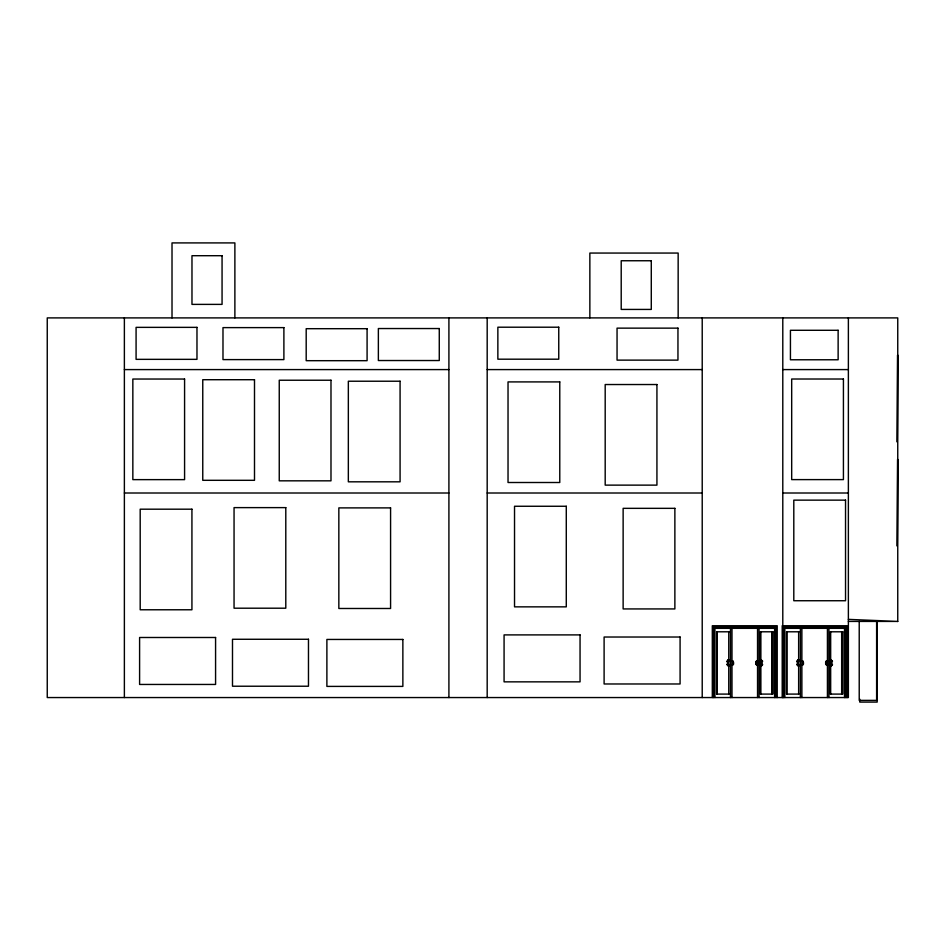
<?xml version="1.0" encoding="UTF-8"?>
<svg xmlns="http://www.w3.org/2000/svg" width="945" height="945" viewBox="0 0 945 945"><rect width="100%" height="100%" fill="white"/><g stroke="black" fill="none" stroke-linecap="round" stroke-linejoin="round"><path stroke-width="1.42" d="M759.91 665.103C762.709 669.781 763.217 656.362 759.851 660.768M829.793 665.103C833.006 669.686 832.462 656.22 829.852 660.768M859.218 621.42L859.218 700.375L876.617 700.375L876.617 621.42M859.773 699.158L859.773 702.088L877.184 702.088L877.184 621.42M732.942 664.678L731.855 665.103M802.825 664.678L801.75 665.103M799.624 660.72C796.162 656.48 796.8 669.757 799.517 665.103M729.623 660.779C726.481 656.267 726.799 669.934 729.623 665.103M124.374 369.589L448.91 369.589M487.183 369.589L702.218 369.589M782.791 369.589L848.374 369.589M124.374 493.006L448.91 493.006M487.183 493.006L702.218 493.006M782.791 493.006L848.374 493.006M897.159 621.42L897.75 621.42L897.75 317.898L47.25 317.898L47.25 697.552L848.374 697.552L848.374 317.898M848.374 621.42L897.75 621.42L848.374 619.377M729.138 631.792L716.653 631.792L716.653 694.091L729.138 694.091M799.021 631.792L786.535 631.792L786.535 694.091L799.021 694.091M731.855 660.779C735.198 660.224 732.623 669.686 733.072 661.216M757.677 660.779C755.504 660.094 755.457 665.8 757.677 665.103M801.75 660.779C805.093 660.224 802.506 669.686 802.955 661.216M827.56 660.779C825.387 660.094 825.339 665.8 827.56 665.103M758.847 661.216C754.748 658.476 754.582 667.442 758.847 664.678M828.73 661.216C824.583 658.429 824.489 667.465 828.73 664.678M757.642 661.866L756.898 661.866L756.898 664.028L757.642 664.028M827.536 661.866L826.78 661.866L826.78 664.028L827.536 664.028M847.098 697.552L847.098 625.744L782.212 625.744L782.212 697.552M845.799 697.552L845.799 627.031L783.511 627.031L783.511 697.552M844.511 697.552L844.511 628.33L784.811 628.33L784.811 697.552M842.397 631.792L842.397 694.091M841.652 631.792L841.652 694.091M830.667 631.792L830.667 694.091M828.93 628.33L828.93 697.552M827.43 628.33L827.43 697.552M826.355 661.216L826.355 664.678M801.88 628.33L801.88 697.552M800.38 628.33L800.38 697.552M798.643 631.792L798.643 694.091M786.913 631.792L786.913 694.091M782.791 317.898L782.791 697.552M777.215 697.552L777.215 625.744L712.317 625.744L712.317 697.552M775.916 697.552L775.916 627.031L713.617 627.031L713.617 697.552M774.616 697.552L774.616 628.33L714.916 628.33L714.916 697.552M772.514 631.792L772.514 694.091M771.758 631.792L771.758 694.091M760.772 631.792L760.772 694.091M759.048 628.33L759.048 697.552M757.547 628.33L757.547 697.552M756.461 661.216L756.461 664.678M731.985 628.33L731.985 697.552M730.485 628.33L730.485 697.552M728.76 631.792L728.76 694.091M717.019 631.792L717.019 694.091M702.218 317.898L702.218 697.552M678.156 317.898L678.156 253.059L589.857 253.059L589.857 317.898M487.183 317.898L487.183 697.552M448.91 317.898L448.91 697.552M234.88 317.898L234.88 242.912L172.014 242.912L172.014 317.898M124.374 317.898L124.374 697.552M727.91 665.54L727.922 665.434M797.804 665.54L797.816 665.434M761.186 660.354L761.186 660.354M831.08 660.354L831.08 660.354M727.922 660.13L728.217 660.768L727.922 660.13M761.209 665.327L761.493 665.953L761.209 665.327M797.816 660.13L798.1 660.768L797.816 660.13M831.092 665.327L831.376 665.953L831.092 665.327M727 664.689L727.792 664.642L727.071 664.689M796.895 664.689L797.686 664.642L796.966 664.689M761.776 661.24L762.58 661.193L761.776 661.24M831.671 661.24L832.462 661.181L831.671 661.24M761.776 664.642L762.568 664.701L761.776 664.642M831.671 664.642L832.462 664.713L831.671 664.642M727 661.181L727.792 661.252L727.071 661.181M796.895 661.181L797.686 661.252L796.954 661.181M222.063 255.705L191.977 255.705L191.977 304.385L222.063 304.385L222.063 255.705M651.282 260.749L621.208 260.749L621.208 309.428L651.282 309.428L651.282 260.749M558.755 327.206L497.861 327.206L497.861 359.194L558.755 359.194L558.755 327.206M196.973 327.36L136.08 327.36L136.08 359.348L196.973 359.348L196.973 327.36M283.89 327.62L222.985 327.62L222.985 359.608L283.89 359.608L283.89 327.62M677.955 328.139L617.05 328.139L617.05 360.128L677.955 360.128L677.955 328.139M439.271 328.541L378.366 328.541L378.366 360.529L439.271 360.529L439.271 328.541M367.085 328.695L306.192 328.695L306.192 360.683L367.085 360.683L367.085 328.695M838.132 330.289L790.433 330.289L790.433 359.773L838.132 359.773L838.132 330.289M897.62 355.06L897.289 441.965L897.62 355.06M184.582 379.039L132.843 379.039L132.843 479.635L184.582 479.635L184.582 379.039M843.424 379.016L791.686 379.016L791.686 479.611L843.424 479.611L843.424 379.016M254.5 379.713L202.762 379.713L202.762 480.308L254.5 480.308L254.5 379.713M330.986 380.233L279.248 380.233L279.248 480.828L330.986 480.828L330.986 380.233M400.078 381.225L348.339 381.225L348.339 481.82L400.078 481.82L400.078 381.225M559.771 381.91L508.032 381.91L508.032 482.505L559.771 482.505L559.771 381.91M656.929 384.532L605.19 384.532L605.19 485.128L656.929 485.128L656.929 384.532M897.632 459.341L897.289 546.021L897.632 459.341M845.539 500.141L793.8 500.141L793.8 600.736L845.539 600.736L845.539 500.141M566.279 506.26L514.529 506.26L514.529 606.855L566.279 606.855L566.279 506.26M285.792 507.619L234.053 507.619L234.053 608.202L285.792 608.202L285.792 507.619M390.58 507.89L338.842 507.89L338.842 608.486L390.58 608.486L390.58 507.89M674.872 508.339L623.133 508.339L623.133 608.934L674.872 608.934L674.872 508.339M191.929 509.19L140.191 509.19L140.191 609.773L191.929 609.773L191.929 509.19M772.892 631.792L760.394 631.792L760.394 694.091L772.892 694.091L772.892 631.792M842.775 631.792L830.289 631.792L830.289 694.091L842.775 694.091L842.775 631.792M580.053 634.898L504.075 634.898L504.075 681.853L580.053 681.853L580.053 634.898M680.081 637.024L604.103 637.024L604.103 683.979L680.081 683.979L680.081 637.024M215.578 637.497L139.6 637.497L139.6 684.452L215.578 684.452L215.578 637.497M308.472 639.269L232.494 639.269L232.494 686.224L308.472 686.224L308.472 639.269M402.865 639.446L326.887 639.446L326.887 686.401L402.865 686.401L402.865 639.446M757.323 661.748L757.134 664.134L757.323 661.748M827.206 661.748L827.029 664.134L827.206 661.748"/></g></svg>
